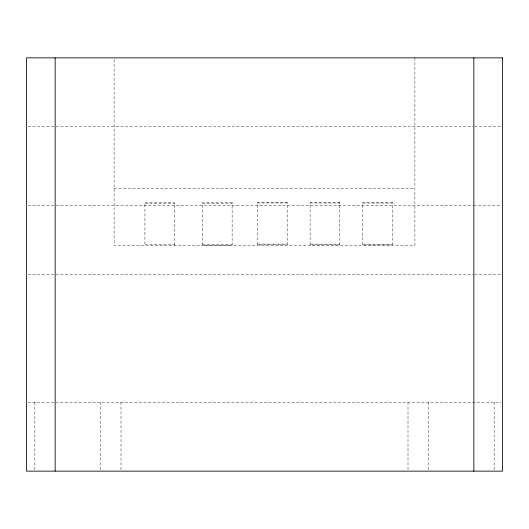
<?xml version="1.0" encoding="UTF-8"?>
<svg xmlns="http://www.w3.org/2000/svg" width="529" height="529" viewBox="0 0 529 529"><rect width="100%" height="100%" fill="white"/><g stroke="black" fill="none" stroke-linecap="round" stroke-linejoin="round"><path stroke-width="0.4" stroke-dasharray="2.65 1.98" d="M28.09 126.742L55.148 126.742M55.975 126.742L473.025 126.742M474.599 126.742L500.91 126.742M114.105 188.516L414.895 188.516M257.517 202.964L287.187 202.964M310.126 203.017L339.803 203.017M362.755 203.07L392.425 203.07M144.92 203.374L174.596 203.374M202.462 203.301L232.132 203.301M28.09 205.49L54.401 205.49M55.975 205.49L473.025 205.49M473.852 205.49L500.91 205.49M257.517 244.067L287.187 244.067M310.126 244.12L339.803 244.12M362.755 244.173L392.425 244.173M144.92 244.477L174.596 244.477M202.462 244.405L232.132 244.405M28.09 274.372L473.852 274.372M474.599 274.372L501.571 274.372M27.971 402.258L501.029 402.258M494.146 402.258L494.146 470.321M428.298 402.258L428.298 470.321M414.895 57.859L414.895 245.251L114.105 245.251L114.105 57.859M408.004 402.258L408.004 470.321M174.596 245.251L174.596 202.594L144.92 202.594L144.92 245.251M120.996 402.258L120.996 470.321M100.702 402.258L100.702 470.321M34.854 402.258L34.854 470.321M287.187 202.19L257.517 202.19L257.517 244.848L287.187 244.848L287.187 202.19M339.803 202.243L310.126 202.243L310.126 244.901L339.803 244.901L339.803 202.243M392.425 202.296L362.755 202.296L362.755 244.947L392.425 244.947L392.425 202.296M232.132 202.521L202.462 202.521L202.462 245.178L232.132 245.178L232.132 202.521"/><path stroke-width="0.79" d="M473.852 57.859L473.852 471.141M55.148 57.859L55.148 471.141M502.55 57.859L26.45 57.859L26.45 471.141L502.55 471.141L502.55 57.859"/></g></svg>
